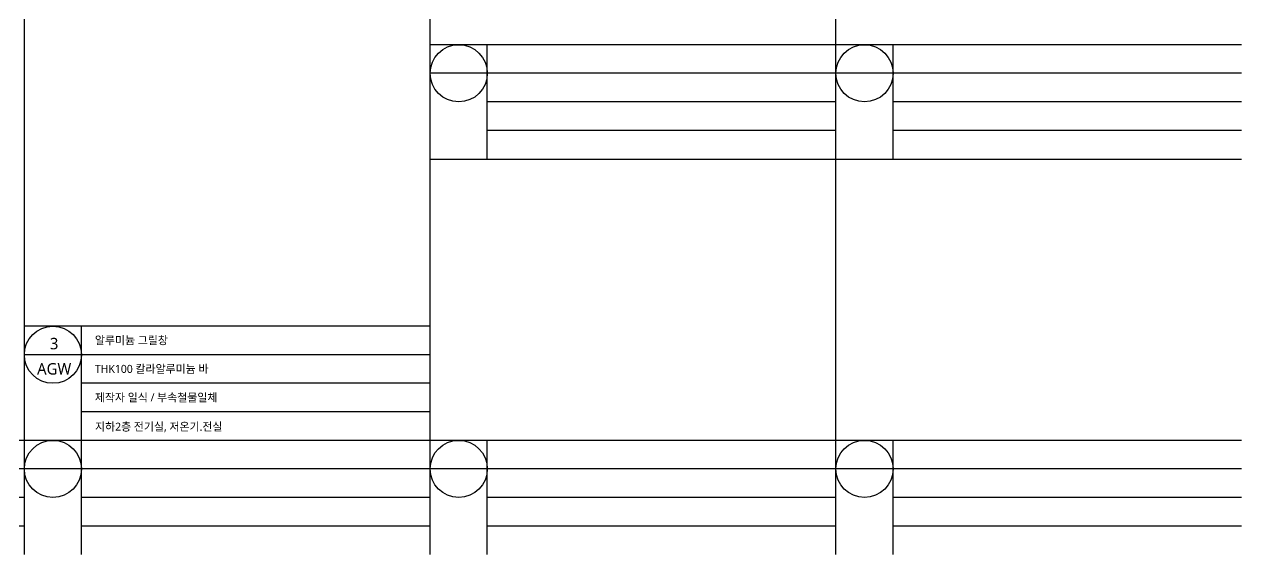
# Model space of a CAD drawing. Header units: millimetres. Extents: x 37653813 to 38677796, y 586285 to 874285.
# Drawn here: x 38531063 to 38552363, y 586835 to 596117 of the extents above; entities that cross this region are included whole.
import ezdxf
from ezdxf.enums import TextEntityAlignment as Align

# ---------------------------------------------------------------- set-up
doc = ezdxf.new("R2010")
doc.units = ezdxf.units.MM
doc.header["$LTSCALE"] = 1000
doc.header["$MEASUREMENT"] = 0
for name, color, linetype in [('BOX', 6, 'CONTINUOUS'), ('TEXT', 3, 'CONTINUOUS'), ('txt', 3, 'CONTINUOUS')]:
    doc.layers.add(name, color=color, linetype=linetype)
doc.styles.add('나눔고딕 Se', font='NanumGothic.ttf')

msp = doc.modelspace()

# ---------------------------------------------------------------- linework, layer by layer
at = {"layer": 'BOX', "color": 3}
for p, q in [((38531063.4, 586835), (38531063.4, 614535)), ((38538163.4, 586835), (38538163.4, 614535)), ((38545263.4, 586835), (38545263.4, 614535)), ((38538163.4, 593760), (38552363.4, 593760))]:
    msp.add_line(p, q, dxfattribs=at)
at = {"layer": 'BOX'}
for p, q in [((38545263.4, 595760), (38538163.4, 595760)), ((38539163.4, 593760), (38539163.4, 595760)), ((38552363.4, 595760), (38545263.4, 595760)), ((38546263.4, 593760), (38546263.4, 595760)), ((38538163.4, 590835), (38531063.4, 590835)), ((38532063.4, 588835), (38532063.4, 590835)), ((38531063.4, 588835), (38523963.4, 588835)), ((38538163.4, 588835), (38531063.4, 588835)), ((38532063.4, 586835), (38532063.4, 588835)), ((38545263.4, 588835), (38538163.4, 588835)), ((38539163.4, 586835), (38539163.4, 588835)), ((38552363.4, 588835), (38545263.4, 588835)), ((38546263.4, 586835), (38546263.4, 588835))]:
    msp.add_line(p, q, dxfattribs=at)
at = {"layer": 'BOX', "color": 6}
for p, q in [((38539163.4, 595260), (38538163.4, 595260)), ((38546263.4, 595260), (38545263.4, 595260)), ((38532063.4, 590335), (38531063.4, 590335)), ((38532063.4, 588335), (38531063.4, 588335)), ((38539163.4, 588335), (38538163.4, 588335)), ((38546263.4, 588335), (38545263.4, 588335))]:
    msp.add_line(p, q, dxfattribs=at)
at = {"layer": 'BOX', "color": 5}
for p, q in [((38545263.4, 595260), (38539163.4, 595260)), ((38552363.4, 595260), (38546263.4, 595260)), ((38545263.4, 594760), (38539163.4, 594760)), ((38552363.4, 594760), (38546263.4, 594760)), ((38545263.4, 594260), (38539163.4, 594260)), ((38552363.4, 594260), (38546263.4, 594260)), ((38538163.4, 590335), (38532063.4, 590335)), ((38538163.4, 589835), (38532063.4, 589835)), ((38538163.4, 589335), (38532063.4, 589335)), ((38531063.4, 588335), (38524963.4, 588335)), ((38538163.4, 588335), (38532063.4, 588335)), ((38545263.4, 588335), (38539163.4, 588335)), ((38552363.4, 588335), (38546263.4, 588335)), ((38531063.4, 587835), (38524963.4, 587835)), ((38538163.4, 587835), (38532063.4, 587835)), ((38545263.4, 587835), (38539163.4, 587835)), ((38552363.4, 587835), (38546263.4, 587835)), ((38531063.4, 587335), (38524963.4, 587335)), ((38538163.4, 587335), (38532063.4, 587335)), ((38545263.4, 587335), (38539163.4, 587335)), ((38552363.4, 587335), (38546263.4, 587335))]:
    msp.add_line(p, q, dxfattribs=at)
at = {"layer": 'BOX', "color": 6}
for centre in [(38538663.4, 595260), (38545763.4, 595260), (38531563.4, 590335), (38531563.4, 588335), (38538663.4, 588335), (38545763.4, 588335)]:
    msp.add_circle(centre, 500, dxfattribs=at)

# ---------------------------------------------------------------- texts
at = {"layer": 'TEXT', "style": '나눔고딕 Se'}
for s, p in [('알루미늄 그릴창', (38532298.2, 590585.9)), ('THK100 칼라알루미늄 바', (38532298.2, 590086.5)), ('제작자 일식 / 부속철물일체', (38532298.2, 589585.9)), ('지하2층 전기실, 저온기.전실', (38532300.1, 589074.3))]:
    msp.add_text(s, height=140, dxfattribs=at).set_placement(p, align=Align.MIDDLE_LEFT)
at = {"layer": 'txt', "style": '나눔고딕 Se'}
for s, p in [('3', (38531585.2, 590529.6)), ('AGW', (38531585.2, 590087.5))]:
    msp.add_text(s, height=200, dxfattribs=at).set_placement(p, align=Align.MIDDLE_CENTER)

doc.saveas('drawing.dxf')
